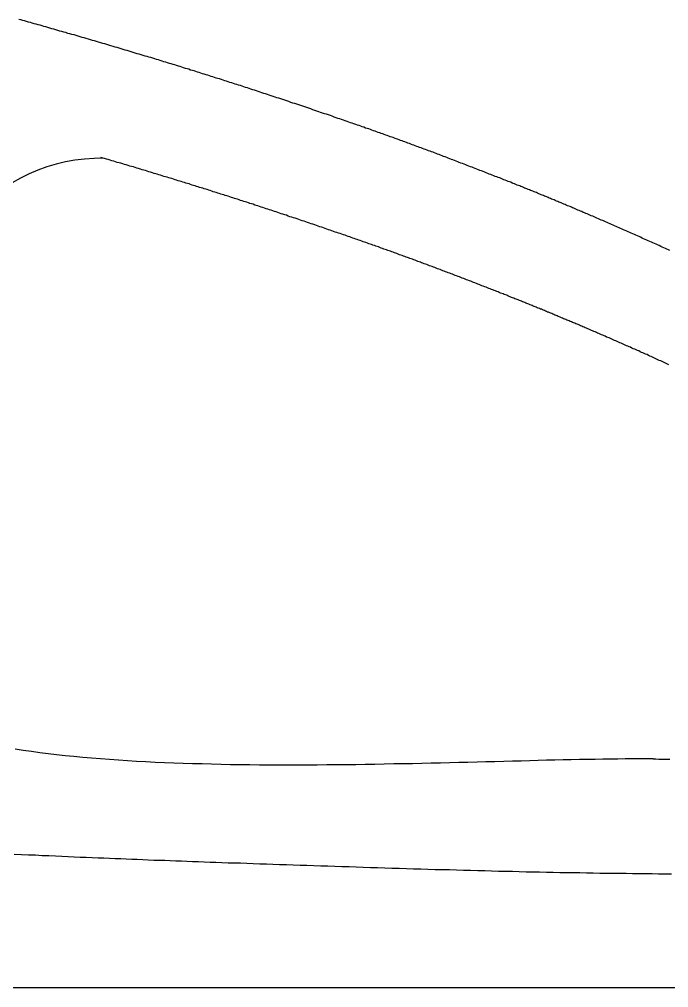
# Model space of a CAD drawing. Header units: millimetres. Extents: x 41 to 1041, y 1148 to 1248.
# Drawn here: x 673.44 to 701.74, y 1147.8 to 1190.05 of the extents above; entities that cross this region are included whole.
import ezdxf

# ---------------------------------------------------------------- set-up
doc = ezdxf.new("R2010")
doc.units = ezdxf.units.MM

msp = doc.modelspace()

# ---------------------------------------------------------------- linework, layer by layer
msp.add_line((41.281, 1147.802), (1041.281, 1147.802))
at = {"color": 3}
for points in [[(701.799, 1179.96, 0), (701.732, 1179.99, 0), (701.665, 1180.02, 0), (701.597, 1180.05, 0), (701.53, 1180.08, 0), (701.463, 1180.11, 0), (701.395, 1180.14, 0), (701.328, 1180.18, 0), (701.261, 1180.21, 0), (701.193, 1180.24, 0), (701.126, 1180.27, 0), (701.058, 1180.3, 0), (700.99, 1180.33, 0), (700.923, 1180.36, 0), (700.855, 1180.39, 0), (700.788, 1180.42, 0), (700.72, 1180.45, 0), (700.652, 1180.48, 0), (700.585, 1180.51, 0), (700.517, 1180.54, 0), (700.45, 1180.57, 0), (700.382, 1180.6, 0), (700.315, 1180.63, 0), (700.248, 1180.66, 0), (700.18, 1180.69, 0), (700.113, 1180.72, 0), (700.046, 1180.75, 0), (699.979, 1180.78, 0), (699.912, 1180.81, 0), (699.846, 1180.84, 0), (699.779, 1180.87, 0), (699.713, 1180.9, 0), (699.646, 1180.93, 0), (699.58, 1180.96, 0), (699.514, 1180.99, 0), (699.448, 1181.01, 0), (699.383, 1181.04, 0), (699.318, 1181.07, 0), (699.252, 1181.1, 0), (699.188, 1181.13, 0), (699.123, 1181.16, 0), (699.059, 1181.18, 0), (698.994, 1181.21, 0), (698.931, 1181.24, 0), (698.867, 1181.27, 0), (698.804, 1181.29, 0), (698.741, 1181.32, 0), (698.678, 1181.35, 0), (698.616, 1181.38, 0), (698.554, 1181.4, 0), (698.492, 1181.43, 0), (698.431, 1181.46, 0), (698.37, 1181.48, 0), (698.309, 1181.51, 0), (698.249, 1181.53, 0), (698.189, 1181.56, 0), (698.13, 1181.58, 0), (698.071, 1181.61, 0), (698.012, 1181.63, 0), (697.954, 1181.66, 0), (697.896, 1181.68, 0), (697.838, 1181.71, 0), (697.781, 1181.73, 0), (697.724, 1181.76, 0), (697.667, 1181.78, 0), (697.611, 1181.81, 0), (697.555, 1181.83, 0), (697.499, 1181.85, 0), (697.443, 1181.88, 0), (697.388, 1181.9, 0), (697.333, 1181.92, 0), (697.279, 1181.95, 0), (697.224, 1181.97, 0), (697.17, 1181.99, 0), (697.116, 1182.01, 0), (697.062, 1182.04, 0), (697.009, 1182.06, 0), (696.956, 1182.08, 0), (696.903, 1182.1, 0), (696.85, 1182.12, 0), (696.797, 1182.15, 0), (696.745, 1182.17, 0), (696.693, 1182.19, 0), (696.641, 1182.21, 0), (696.589, 1182.23, 0), (696.537, 1182.25, 0), (696.486, 1182.28, 0), (696.434, 1182.3, 0), (696.383, 1182.32, 0), (696.332, 1182.34, 0), (696.281, 1182.36, 0), (696.23, 1182.38, 0), (696.179, 1182.4, 0), (696.128, 1182.42, 0), (696.078, 1182.44, 0), (696.027, 1182.46, 0), (695.976, 1182.49, 0), (695.925, 1182.51, 0), (695.874, 1182.53, 0), (695.823, 1182.55, 0), (695.772, 1182.57, 0), (695.72, 1182.59, 0), (695.669, 1182.61, 0), (695.617, 1182.63, 0), (695.565, 1182.65, 0), (695.513, 1182.67, 0), (695.46, 1182.69, 0), (695.407, 1182.72, 0), (695.354, 1182.74, 0), (695.301, 1182.76, 0), (695.247, 1182.78, 0), (695.192, 1182.8, 0), (695.137, 1182.82, 0), (695.082, 1182.85, 0), (695.027, 1182.87, 0), (694.97, 1182.89, 0), (694.914, 1182.91, 0), (694.856, 1182.94, 0), (694.798, 1182.96, 0), (694.74, 1182.98, 0), (694.681, 1183.01, 0), (694.621, 1183.03, 0), (694.561, 1183.05, 0), (694.5, 1183.08, 0), (694.438, 1183.1, 0), (694.375, 1183.13, 0), (694.312, 1183.15, 0), (694.248, 1183.18, 0), (694.184, 1183.2, 0), (694.119, 1183.23, 0), (694.054, 1183.25, 0), (693.988, 1183.28, 0), (693.922, 1183.3, 0), (693.855, 1183.33, 0), (693.788, 1183.36, 0), (693.721, 1183.38, 0), (693.653, 1183.41, 0), (693.585, 1183.44, 0), (693.516, 1183.46, 0), (693.448, 1183.49, 0), (693.379, 1183.52, 0), (693.31, 1183.54, 0), (693.24, 1183.57, 0), (693.171, 1183.6, 0), (693.102, 1183.62, 0), (693.032, 1183.65, 0), (692.962, 1183.68, 0), (692.893, 1183.7, 0), (692.823, 1183.73, 0), (692.753, 1183.76, 0), (692.684, 1183.78, 0), (692.615, 1183.81, 0), (692.545, 1183.84, 0), (692.476, 1183.86, 0), (692.407, 1183.89, 0), (692.338, 1183.92, 0), (692.27, 1183.94, 0), (692.202, 1183.97, 0), (692.134, 1183.99, 0), (692.066, 1184.02, 0), (691.999, 1184.05, 0), (691.931, 1184.07, 0), (691.865, 1184.1, 0), (691.798, 1184.12, 0), (691.732, 1184.15, 0), (691.665, 1184.17, 0), (691.599, 1184.2, 0), (691.534, 1184.22, 0), (691.468, 1184.25, 0), (691.403, 1184.27, 0), (691.338, 1184.3, 0), (691.273, 1184.32, 0), (691.208, 1184.34, 0), (691.143, 1184.37, 0), (691.078, 1184.39, 0), (691.014, 1184.42, 0), (690.949, 1184.44, 0), (690.885, 1184.46, 0), (690.821, 1184.49, 0), (690.757, 1184.51, 0), (690.693, 1184.53, 0), (690.629, 1184.56, 0), (690.565, 1184.58, 0), (690.501, 1184.61, 0), (690.437, 1184.63, 0), (690.373, 1184.65, 0), (690.309, 1184.68, 0), (690.245, 1184.7, 0), (690.181, 1184.72, 0), (690.117, 1184.75, 0), (690.053, 1184.77, 0), (689.989, 1184.79, 0), (689.925, 1184.82, 0), (689.861, 1184.84, 0), (689.796, 1184.86, 0), (689.732, 1184.89, 0), (689.667, 1184.91, 0), (689.603, 1184.93, 0), (689.538, 1184.96, 0), (689.473, 1184.98, 0), (689.407, 1185, 0), (689.342, 1185.03, 0), (689.276, 1185.05, 0), (689.21, 1185.07, 0), (689.144, 1185.1, 0), (689.077, 1185.12, 0), (689.01, 1185.14, 0), (688.942, 1185.17, 0), (688.874, 1185.19, 0), (688.806, 1185.22, 0), (688.737, 1185.24, 0), (688.668, 1185.27, 0), (688.599, 1185.29, 0), (688.529, 1185.31, 0), (688.458, 1185.34, 0), (688.387, 1185.36, 0), (688.315, 1185.39, 0), (688.243, 1185.42, 0), (688.17, 1185.44, 0), (688.097, 1185.47, 0), (688.022, 1185.49, 0), (687.948, 1185.52, 0), (687.872, 1185.54, 0), (687.796, 1185.57, 0), (687.719, 1185.6, 0), (687.641, 1185.62, 0), (687.563, 1185.65, 0), (687.484, 1185.68, 0), (687.404, 1185.71, 0), (687.323, 1185.73, 0), (687.242, 1185.76, 0), (687.16, 1185.79, 0), (687.077, 1185.82, 0), (686.994, 1185.85, 0), (686.91, 1185.88, 0), (686.826, 1185.91, 0), (686.741, 1185.93, 0), (686.656, 1185.96, 0), (686.57, 1185.99, 0), (686.484, 1186.02, 0), (686.398, 1186.05, 0), (686.311, 1186.08, 0), (686.225, 1186.11, 0), (686.138, 1186.14, 0), (686.051, 1186.17, 0), (685.963, 1186.2, 0), (685.876, 1186.23, 0), (685.789, 1186.26, 0), (685.701, 1186.29, 0), (685.614, 1186.32, 0), (685.526, 1186.35, 0), (685.439, 1186.38, 0), (685.352, 1186.4, 0), (685.265, 1186.43, 0), (685.179, 1186.46, 0), (685.092, 1186.49, 0), (685.006, 1186.52, 0), (684.92, 1186.55, 0), (684.835, 1186.58, 0), (684.75, 1186.61, 0), (684.665, 1186.63, 0), (684.581, 1186.66, 0), (684.498, 1186.69, 0), (684.415, 1186.72, 0), (684.332, 1186.74, 0), (684.25, 1186.77, 0), (684.169, 1186.8, 0), (684.088, 1186.82, 0), (684.007, 1186.85, 0), (683.927, 1186.88, 0), (683.847, 1186.9, 0), (683.768, 1186.93, 0), (683.689, 1186.96, 0), (683.61, 1186.98, 0), (683.532, 1187.01, 0), (683.454, 1187.03, 0), (683.377, 1187.06, 0), (683.299, 1187.08, 0), (683.222, 1187.11, 0), (683.146, 1187.13, 0), (683.069, 1187.16, 0), (682.993, 1187.18, 0), (682.917, 1187.21, 0), (682.841, 1187.23, 0), (682.766, 1187.25, 0), (682.691, 1187.28, 0), (682.616, 1187.3, 0), (682.541, 1187.33, 0), (682.466, 1187.35, 0), (682.391, 1187.37, 0), (682.316, 1187.4, 0), (682.242, 1187.42, 0), (682.167, 1187.45, 0), (682.093, 1187.47, 0), (682.019, 1187.49, 0), (681.945, 1187.52, 0), (681.87, 1187.54, 0), (681.796, 1187.56, 0), (681.722, 1187.59, 0), (681.648, 1187.61, 0), (681.573, 1187.63, 0), (681.499, 1187.66, 0), (681.424, 1187.68, 0), (681.35, 1187.7, 0), (681.275, 1187.73, 0), (681.201, 1187.75, 0), (681.126, 1187.77, 0), (681.051, 1187.8, 0), (680.976, 1187.82, 0), (680.9, 1187.84, 0), (680.825, 1187.87, 0), (680.749, 1187.89, 0), (680.673, 1187.91, 0), (680.597, 1187.94, 0), (680.521, 1187.96, 0), (680.444, 1187.99, 0), (680.367, 1188.01, 0), (680.29, 1188.03, 0), (680.212, 1188.06, 0), (680.134, 1188.08, 0), (680.056, 1188.11, 0), (679.978, 1188.13, 0), (679.899, 1188.15, 0), (679.819, 1188.18, 0), (679.74, 1188.2, 0), (679.66, 1188.23, 0), (679.579, 1188.25, 0), (679.498, 1188.28, 0), (679.417, 1188.3, 0), (679.335, 1188.33, 0), (679.252, 1188.35, 0), (679.169, 1188.38, 0), (679.086, 1188.4, 0), (679.002, 1188.43, 0), (678.918, 1188.45, 0), (678.833, 1188.48, 0), (678.748, 1188.5, 0), (678.662, 1188.53, 0), (678.576, 1188.55, 0), (678.489, 1188.58, 0), (678.403, 1188.61, 0), (678.315, 1188.63, 0), (678.228, 1188.66, 0), (678.14, 1188.69, 0), (678.052, 1188.71, 0), (677.964, 1188.74, 0), (677.875, 1188.76, 0), (677.787, 1188.79, 0), (677.698, 1188.82, 0), (677.609, 1188.84, 0), (677.519, 1188.87, 0), (677.43, 1188.9, 0), (677.34, 1188.92, 0), (677.251, 1188.95, 0), (677.161, 1188.98, 0), (677.071, 1189, 0), (676.981, 1189.03, 0), (676.892, 1189.05, 0), (676.802, 1189.08, 0), (676.712, 1189.11, 0), (676.622, 1189.13, 0), (676.532, 1189.16, 0), (676.442, 1189.19, 0), (676.353, 1189.21, 0), (676.263, 1189.24, 0), (676.174, 1189.26, 0), (676.085, 1189.29, 0), (675.996, 1189.32, 0), (675.907, 1189.34, 0), (675.818, 1189.37, 0), (675.729, 1189.39, 0), (675.641, 1189.42, 0), (675.553, 1189.44, 0), (675.465, 1189.47, 0), (675.377, 1189.49, 0), (675.289, 1189.52, 0), (675.201, 1189.54, 0), (675.114, 1189.57, 0), (675.027, 1189.59, 0), (674.94, 1189.62, 0), (674.853, 1189.64, 0), (674.767, 1189.67, 0), (674.681, 1189.69, 0), (674.594, 1189.72, 0), (674.509, 1189.74, 0), (674.423, 1189.77, 0), (674.337, 1189.79, 0), (674.252, 1189.81, 0), (674.167, 1189.84, 0), (674.083, 1189.86, 0), (673.998, 1189.89, 0), (673.914, 1189.91, 0), (673.83, 1189.93, 0), (673.746, 1189.96, 0), (673.663, 1189.98, 0), (673.58, 1190, 0), (673.497, 1190.03, 0), (673.414, 1190.05, 0)], [(701.751, 1174.98, 0), (701.691, 1175.01, 0), (701.632, 1175.04, 0), (701.573, 1175.06, 0), (701.513, 1175.09, 0), (701.454, 1175.12, 0), (701.394, 1175.15, 0), (701.335, 1175.17, 0), (701.275, 1175.2, 0), (701.215, 1175.23, 0), (701.156, 1175.25, 0), (701.096, 1175.28, 0), (701.036, 1175.31, 0), (700.977, 1175.34, 0), (700.917, 1175.36, 0), (700.857, 1175.39, 0), (700.798, 1175.42, 0), (700.738, 1175.44, 0), (700.678, 1175.47, 0), (700.618, 1175.5, 0), (700.559, 1175.52, 0), (700.499, 1175.55, 0), (700.439, 1175.58, 0), (700.38, 1175.6, 0), (700.32, 1175.63, 0), (700.261, 1175.66, 0), (700.201, 1175.68, 0), (700.142, 1175.71, 0), (700.083, 1175.74, 0), (700.024, 1175.76, 0), (699.964, 1175.79, 0), (699.905, 1175.81, 0), (699.846, 1175.84, 0), (699.788, 1175.87, 0), (699.729, 1175.89, 0), (699.67, 1175.92, 0), (699.612, 1175.94, 0), (699.553, 1175.97, 0), (699.495, 1175.99, 0), (699.437, 1176.02, 0), (699.379, 1176.04, 0), (699.322, 1176.07, 0), (699.264, 1176.1, 0), (699.207, 1176.12, 0), (699.149, 1176.15, 0), (699.093, 1176.17, 0), (699.036, 1176.19, 0), (698.979, 1176.22, 0), (698.923, 1176.24, 0), (698.867, 1176.27, 0), (698.811, 1176.29, 0), (698.755, 1176.32, 0), (698.7, 1176.34, 0), (698.644, 1176.36, 0), (698.59, 1176.39, 0), (698.535, 1176.41, 0), (698.48, 1176.43, 0), (698.426, 1176.46, 0), (698.373, 1176.48, 0), (698.319, 1176.5, 0), (698.266, 1176.53, 0), (698.213, 1176.55, 0), (698.16, 1176.57, 0), (698.108, 1176.59, 0), (698.056, 1176.62, 0), (698.004, 1176.64, 0), (697.953, 1176.66, 0), (697.901, 1176.68, 0), (697.85, 1176.7, 0), (697.8, 1176.73, 0), (697.749, 1176.75, 0), (697.699, 1176.77, 0), (697.649, 1176.79, 0), (697.599, 1176.81, 0), (697.55, 1176.83, 0), (697.5, 1176.85, 0), (697.451, 1176.87, 0), (697.402, 1176.89, 0), (697.354, 1176.91, 0), (697.305, 1176.93, 0), (697.257, 1176.95, 0), (697.209, 1176.97, 0), (697.161, 1176.99, 0), (697.114, 1177.01, 0), (697.066, 1177.03, 0), (697.019, 1177.05, 0), (696.972, 1177.07, 0), (696.925, 1177.09, 0), (696.878, 1177.11, 0), (696.832, 1177.13, 0), (696.785, 1177.15, 0), (696.739, 1177.17, 0), (696.693, 1177.19, 0), (696.647, 1177.21, 0), (696.601, 1177.23, 0), (696.555, 1177.25, 0), (696.51, 1177.27, 0), (696.464, 1177.28, 0), (696.419, 1177.3, 0), (696.374, 1177.32, 0), (696.329, 1177.34, 0), (696.284, 1177.36, 0), (696.239, 1177.38, 0), (696.194, 1177.4, 0), (696.149, 1177.41, 0), (696.104, 1177.43, 0), (696.059, 1177.45, 0), (696.014, 1177.47, 0), (695.969, 1177.49, 0), (695.924, 1177.51, 0), (695.879, 1177.52, 0), (695.834, 1177.54, 0), (695.789, 1177.56, 0), (695.744, 1177.58, 0), (695.698, 1177.6, 0), (695.653, 1177.62, 0), (695.607, 1177.64, 0), (695.561, 1177.65, 0), (695.515, 1177.67, 0), (695.468, 1177.69, 0), (695.422, 1177.71, 0), (695.375, 1177.73, 0), (695.328, 1177.75, 0), (695.28, 1177.77, 0), (695.232, 1177.79, 0), (695.184, 1177.81, 0), (695.136, 1177.82, 0), (695.087, 1177.84, 0), (695.038, 1177.86, 0), (694.988, 1177.88, 0), (694.938, 1177.9, 0), (694.888, 1177.92, 0), (694.837, 1177.94, 0), (694.786, 1177.96, 0), (694.734, 1177.98, 0), (694.682, 1178.01, 0), (694.629, 1178.03, 0), (694.576, 1178.05, 0), (694.522, 1178.07, 0), (694.468, 1178.09, 0), (694.413, 1178.11, 0), (694.358, 1178.13, 0), (694.302, 1178.16, 0), (694.245, 1178.18, 0), (694.189, 1178.2, 0), (694.131, 1178.22, 0), (694.074, 1178.25, 0), (694.016, 1178.27, 0), (693.957, 1178.29, 0), (693.899, 1178.31, 0), (693.84, 1178.34, 0), (693.78, 1178.36, 0), (693.721, 1178.38, 0), (693.661, 1178.41, 0), (693.601, 1178.43, 0), (693.54, 1178.45, 0), (693.48, 1178.48, 0), (693.419, 1178.5, 0), (693.358, 1178.52, 0), (693.297, 1178.55, 0), (693.236, 1178.57, 0), (693.174, 1178.6, 0), (693.113, 1178.62, 0), (693.052, 1178.64, 0), (692.99, 1178.67, 0), (692.929, 1178.69, 0), (692.867, 1178.71, 0), (692.806, 1178.74, 0), (692.744, 1178.76, 0), (692.683, 1178.78, 0), (692.621, 1178.81, 0), (692.56, 1178.83, 0), (692.499, 1178.86, 0), (692.438, 1178.88, 0), (692.377, 1178.9, 0), (692.316, 1178.93, 0), (692.256, 1178.95, 0), (692.196, 1178.97, 0), (692.136, 1178.99, 0), (692.076, 1179.02, 0), (692.016, 1179.04, 0), (691.957, 1179.06, 0), (691.898, 1179.08, 0), (691.839, 1179.11, 0), (691.78, 1179.13, 0), (691.721, 1179.15, 0), (691.663, 1179.17, 0), (691.605, 1179.19, 0), (691.547, 1179.22, 0), (691.489, 1179.24, 0), (691.431, 1179.26, 0), (691.373, 1179.28, 0), (691.316, 1179.3, 0), (691.258, 1179.32, 0), (691.201, 1179.35, 0), (691.144, 1179.37, 0), (691.087, 1179.39, 0), (691.03, 1179.41, 0), (690.973, 1179.43, 0), (690.916, 1179.45, 0), (690.859, 1179.47, 0), (690.802, 1179.49, 0), (690.746, 1179.52, 0), (690.689, 1179.54, 0), (690.633, 1179.56, 0), (690.576, 1179.58, 0), (690.52, 1179.6, 0), (690.463, 1179.62, 0), (690.407, 1179.64, 0), (690.35, 1179.66, 0), (690.294, 1179.68, 0), (690.237, 1179.7, 0), (690.181, 1179.72, 0), (690.124, 1179.74, 0), (690.068, 1179.76, 0), (690.011, 1179.78, 0), (689.955, 1179.8, 0), (689.898, 1179.83, 0), (689.841, 1179.85, 0), (689.784, 1179.87, 0), (689.727, 1179.89, 0), (689.67, 1179.91, 0), (689.613, 1179.93, 0), (689.556, 1179.95, 0), (689.498, 1179.97, 0), (689.441, 1179.99, 0), (689.383, 1180.01, 0), (689.325, 1180.03, 0), (689.267, 1180.05, 0), (689.208, 1180.07, 0), (689.15, 1180.09, 0), (689.091, 1180.12, 0), (689.032, 1180.14, 0), (688.972, 1180.16, 0), (688.912, 1180.18, 0), (688.852, 1180.2, 0), (688.792, 1180.22, 0), (688.731, 1180.24, 0), (688.67, 1180.26, 0), (688.609, 1180.29, 0), (688.547, 1180.31, 0), (688.485, 1180.33, 0), (688.422, 1180.35, 0), (688.359, 1180.37, 0), (688.295, 1180.4, 0), (688.231, 1180.42, 0), (688.167, 1180.44, 0), (688.102, 1180.46, 0), (688.037, 1180.49, 0), (687.971, 1180.51, 0), (687.904, 1180.53, 0), (687.837, 1180.56, 0), (687.77, 1180.58, 0), (687.702, 1180.6, 0), (687.633, 1180.63, 0), (687.564, 1180.65, 0), (687.494, 1180.68, 0), (687.423, 1180.7, 0), (687.352, 1180.72, 0), (687.28, 1180.75, 0), (687.208, 1180.77, 0), (687.136, 1180.8, 0), (687.062, 1180.82, 0), (686.989, 1180.85, 0), (686.915, 1180.87, 0), (686.84, 1180.9, 0), (686.766, 1180.93, 0), (686.69, 1180.95, 0), (686.615, 1180.98, 0), (686.539, 1181, 0), (686.463, 1181.03, 0), (686.387, 1181.05, 0), (686.31, 1181.08, 0), (686.234, 1181.11, 0), (686.157, 1181.13, 0), (686.08, 1181.16, 0), (686.003, 1181.19, 0), (685.926, 1181.21, 0), (685.849, 1181.24, 0), (685.771, 1181.26, 0), (685.694, 1181.29, 0), (685.617, 1181.32, 0), (685.54, 1181.34, 0), (685.463, 1181.37, 0), (685.386, 1181.39, 0), (685.309, 1181.42, 0), (685.232, 1181.44, 0), (685.156, 1181.47, 0), (685.08, 1181.5, 0), (685.004, 1181.52, 0), (684.928, 1181.55, 0), (684.852, 1181.57, 0), (684.777, 1181.6, 0), (684.702, 1181.62, 0), (684.628, 1181.65, 0), (684.554, 1181.67, 0), (684.48, 1181.7, 0), (684.407, 1181.72, 0), (684.334, 1181.74, 0), (684.262, 1181.77, 0), (684.189, 1181.79, 0), (684.118, 1181.81, 0), (684.046, 1181.84, 0), (683.975, 1181.86, 0), (683.905, 1181.88, 0), (683.834, 1181.91, 0), (683.764, 1181.93, 0), (683.694, 1181.95, 0), (683.625, 1181.98, 0), (683.556, 1182, 0), (683.487, 1182.02, 0), (683.418, 1182.04, 0), (683.35, 1182.07, 0), (683.282, 1182.09, 0), (683.214, 1182.11, 0), (683.146, 1182.13, 0), (683.078, 1182.15, 0), (683.011, 1182.18, 0), (682.944, 1182.2, 0), (682.877, 1182.22, 0), (682.81, 1182.24, 0), (682.743, 1182.26, 0), (682.677, 1182.28, 0), (682.611, 1182.3, 0), (682.544, 1182.33, 0), (682.478, 1182.35, 0), (682.412, 1182.37, 0), (682.346, 1182.39, 0), (682.28, 1182.41, 0), (682.215, 1182.43, 0), (682.149, 1182.45, 0), (682.083, 1182.47, 0), (682.018, 1182.49, 0), (681.952, 1182.51, 0), (681.886, 1182.53, 0), (681.821, 1182.56, 0), (681.755, 1182.58, 0), (681.69, 1182.6, 0), (681.624, 1182.62, 0), (681.558, 1182.64, 0), (681.493, 1182.66, 0), (681.427, 1182.68, 0), (681.361, 1182.7, 0), (681.295, 1182.72, 0), (681.229, 1182.74, 0), (681.163, 1182.76, 0), (681.097, 1182.78, 0), (681.031, 1182.8, 0), (680.964, 1182.82, 0), (680.898, 1182.84, 0), (680.831, 1182.87, 0), (680.764, 1182.89, 0), (680.697, 1182.91, 0), (680.63, 1182.93, 0), (680.563, 1182.95, 0), (680.495, 1182.97, 0), (680.427, 1182.99, 0), (680.359, 1183.01, 0), (680.291, 1183.03, 0), (680.222, 1183.05, 0), (680.154, 1183.08, 0), (680.085, 1183.1, 0), (680.015, 1183.12, 0), (679.946, 1183.14, 0), (679.876, 1183.16, 0), (679.806, 1183.18, 0), (679.735, 1183.2, 0), (679.665, 1183.23, 0), (679.594, 1183.25, 0), (679.522, 1183.27, 0), (679.45, 1183.29, 0), (679.378, 1183.31, 0), (679.306, 1183.33, 0), (679.233, 1183.36, 0), (679.159, 1183.38, 0), (679.086, 1183.4, 0), (679.011, 1183.42, 0), (678.937, 1183.45, 0), (678.862, 1183.47, 0), (678.787, 1183.49, 0), (678.711, 1183.51, 0), (678.636, 1183.54, 0), (678.56, 1183.56, 0), (678.483, 1183.58, 0), (678.406, 1183.61, 0), (678.329, 1183.63, 0), (678.252, 1183.65, 0), (678.175, 1183.67, 0), (678.097, 1183.7, 0), (678.019, 1183.72, 0), (677.941, 1183.74, 0), (677.863, 1183.77, 0), (677.785, 1183.79, 0), (677.706, 1183.81, 0), (677.627, 1183.84, 0), (677.549, 1183.86, 0), (677.47, 1183.88, 0), (677.391, 1183.91, 0), (677.311, 1183.93, 0), (677.232, 1183.95, 0), (677.153, 1183.98, 0), (677.074, 1184, 0), (676.994, 1184.02, 0)], [(701.066, 1157.78, 0), (700.77, 1157.78, 0), (700.467, 1157.78, 0), (700.158, 1157.78, 0), (699.844, 1157.78, 0), (699.524, 1157.77, 0), (699.199, 1157.77, 0), (698.869, 1157.77, 0), (698.533, 1157.76, 0), (698.193, 1157.76, 0), (697.848, 1157.75, 0), (697.498, 1157.74, 0), (697.144, 1157.74, 0), (696.785, 1157.73, 0), (696.422, 1157.72, 0), (696.055, 1157.71, 0), (695.685, 1157.7, 0), (695.31, 1157.69, 0), (694.932, 1157.68, 0), (694.551, 1157.67, 0), (694.166, 1157.66, 0), (693.778, 1157.65, 0), (693.387, 1157.64, 0), (692.993, 1157.63, 0), (692.597, 1157.62, 0), (692.198, 1157.61, 0), (691.796, 1157.6, 0), (691.392, 1157.59, 0), (690.986, 1157.58, 0), (690.578, 1157.57, 0), (690.169, 1157.57, 0), (689.757, 1157.56, 0), (689.344, 1157.55, 0), (688.93, 1157.54, 0), (688.514, 1157.54, 0), (688.098, 1157.53, 0), (687.68, 1157.52, 0), (687.261, 1157.52, 0), (686.842, 1157.52, 0), (686.423, 1157.51, 0), (686.003, 1157.51, 0), (685.582, 1157.51, 0), (685.162, 1157.51, 0), (684.742, 1157.51, 0), (684.322, 1157.51, 0), (683.902, 1157.51, 0), (683.483, 1157.52, 0), (683.065, 1157.52, 0), (682.647, 1157.53, 0), (682.23, 1157.54, 0), (681.815, 1157.55, 0), (681.4, 1157.56, 0), (680.987, 1157.57, 0), (680.576, 1157.58, 0), (680.166, 1157.6, 0), (679.758, 1157.61, 0), (679.353, 1157.63, 0), (678.949, 1157.65, 0), (678.547, 1157.67, 0), (678.148, 1157.7, 0), (677.752, 1157.72, 0), (677.358, 1157.75, 0), (676.967, 1157.78, 0), (676.579, 1157.81, 0), (676.195, 1157.85, 0), (675.813, 1157.88, 0), (675.435, 1157.92, 0), (675.061, 1157.96, 0), (674.69, 1158, 0), (674.324, 1158.05, 0), (673.961, 1158.1, 0), (673.603, 1158.15, 0), (673.249, 1158.2, 0)], [(701.066, 1157.78, 0), (701.187, 1157.78, 0), (701.308, 1157.77, 0), (701.429, 1157.77, 0), (701.55, 1157.77, 0), (701.67, 1157.77, 0), (701.791, 1157.77, 0)], [(673.213, 1153.63, 0), (673.528, 1153.61, 0), (673.836, 1153.6, 0), (674.137, 1153.59, 0), (674.433, 1153.57, 0), (674.722, 1153.56, 0), (675.006, 1153.55, 0), (675.285, 1153.54, 0), (675.559, 1153.53, 0), (675.828, 1153.51, 0), (676.093, 1153.5, 0), (676.354, 1153.49, 0), (676.611, 1153.48, 0), (676.865, 1153.47, 0), (677.116, 1153.46, 0), (677.365, 1153.45, 0), (677.611, 1153.44, 0), (677.855, 1153.43, 0), (678.097, 1153.42, 0), (678.338, 1153.41, 0), (678.578, 1153.4, 0), (678.817, 1153.39, 0), (679.056, 1153.38, 0), (679.295, 1153.37, 0), (679.534, 1153.36, 0), (679.773, 1153.36, 0), (680.013, 1153.35, 0), (680.255, 1153.34, 0), (680.498, 1153.33, 0), (680.743, 1153.32, 0), (680.99, 1153.31, 0), (681.24, 1153.3, 0), (681.492, 1153.29, 0), (681.747, 1153.28, 0), (682.006, 1153.27, 0), (682.269, 1153.26, 0), (682.535, 1153.25, 0), (682.805, 1153.24, 0), (683.078, 1153.24, 0), (683.355, 1153.23, 0), (683.635, 1153.22, 0), (683.918, 1153.21, 0), (684.204, 1153.2, 0), (684.492, 1153.19, 0), (684.783, 1153.18, 0), (685.077, 1153.17, 0), (685.373, 1153.16, 0), (685.671, 1153.15, 0), (685.971, 1153.14, 0), (686.273, 1153.13, 0), (686.577, 1153.12, 0), (686.882, 1153.11, 0), (687.189, 1153.1, 0), (687.497, 1153.09, 0), (687.807, 1153.08, 0), (688.117, 1153.07, 0), (688.429, 1153.06, 0), (688.741, 1153.05, 0), (689.053, 1153.04, 0), (689.366, 1153.03, 0), (689.68, 1153.02, 0), (689.994, 1153.01, 0), (690.307, 1153, 0), (690.621, 1152.99, 0), (690.934, 1152.98, 0), (691.247, 1152.97, 0), (691.56, 1152.96, 0), (691.871, 1152.96, 0), (692.182, 1152.95, 0), (692.493, 1152.94, 0), (692.801, 1152.93, 0), (693.109, 1152.92, 0), (693.416, 1152.91, 0), (693.721, 1152.91, 0), (694.024, 1152.9, 0), (694.327, 1152.89, 0), (694.628, 1152.88, 0), (694.928, 1152.88, 0), (695.227, 1152.87, 0), (695.525, 1152.86, 0), (695.822, 1152.86, 0), (696.118, 1152.85, 0), (696.413, 1152.84, 0), (696.706, 1152.84, 0), (696.999, 1152.83, 0), (697.291, 1152.83, 0), (697.582, 1152.82, 0), (697.873, 1152.82, 0), (698.162, 1152.81, 0), (698.451, 1152.81, 0), (698.739, 1152.8, 0), (699.026, 1152.8, 0), (699.313, 1152.79, 0), (699.599, 1152.79, 0), (699.884, 1152.79, 0), (700.169, 1152.78, 0), (700.454, 1152.78, 0), (700.738, 1152.78, 0), (701.021, 1152.78, 0), (701.304, 1152.77, 0), (701.587, 1152.77, 0), (701.87, 1152.77, 0)]]:
    msp.add_polyline3d(points, dxfattribs=at)
msp.add_arc((676.984, 1176.499), 7.489, 88.9415, 140.3799, dxfattribs=at)

doc.saveas('drawing.dxf')
